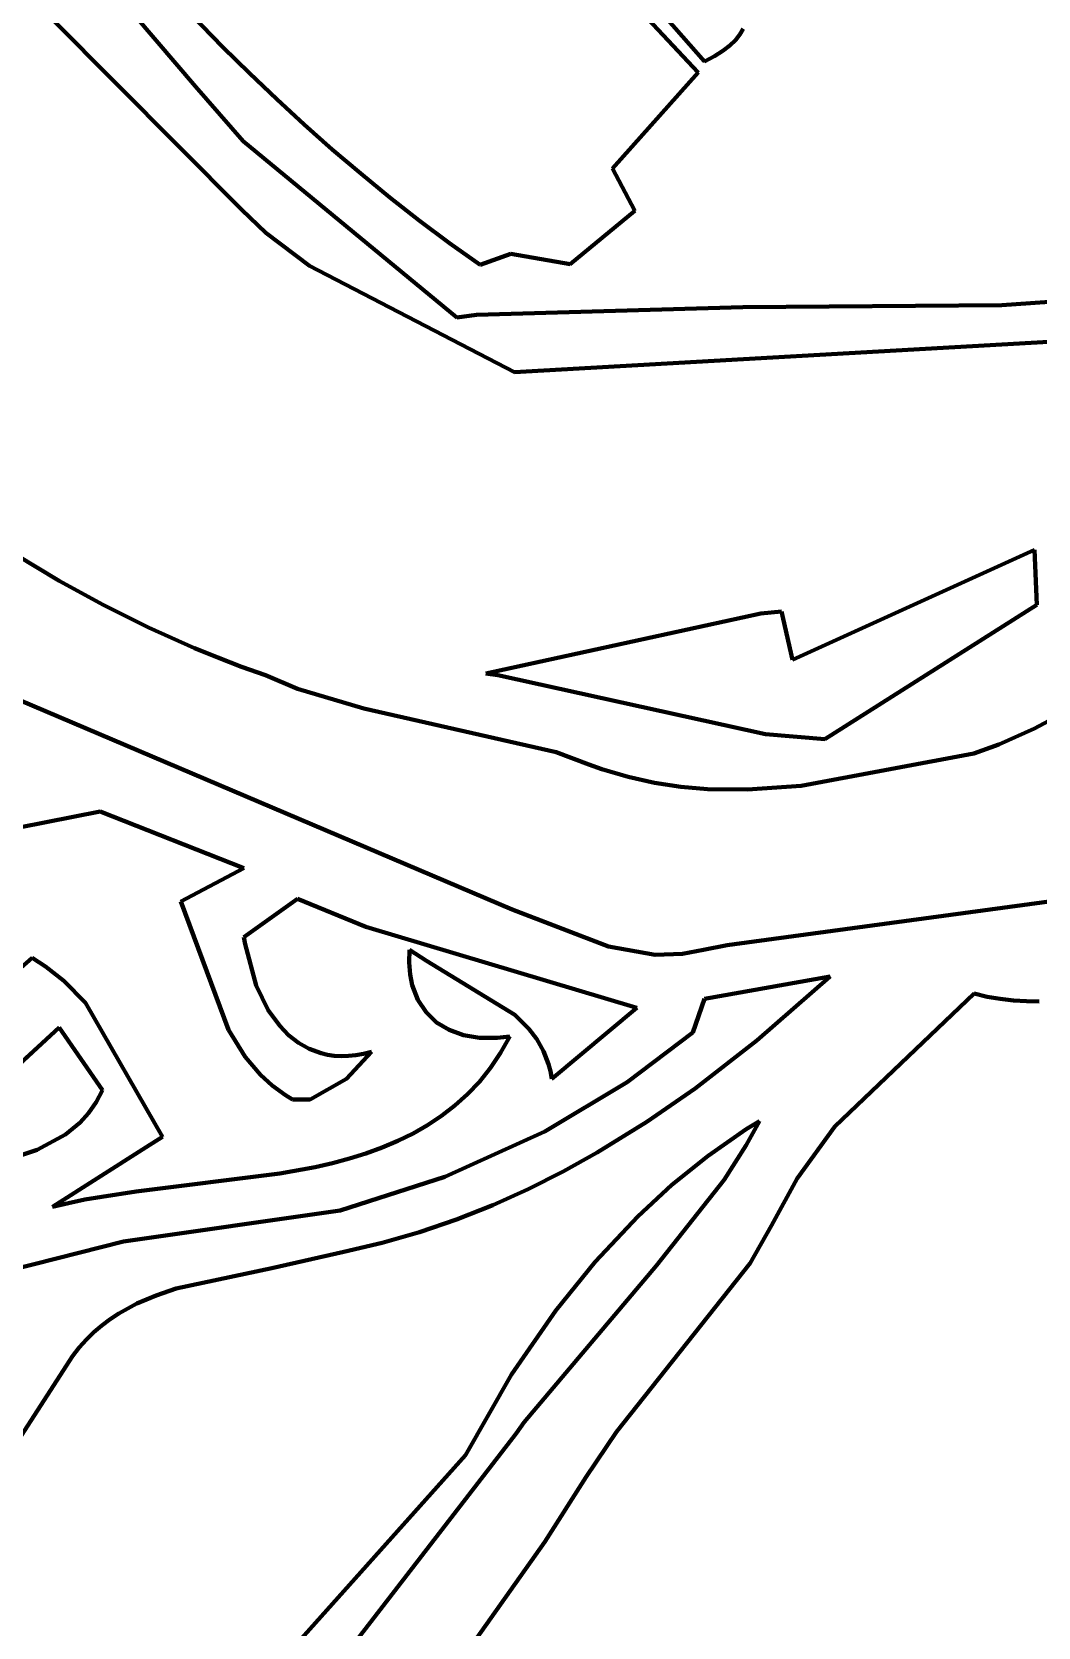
# Model space of a CAD drawing. Header units: millimetres. Extents: x 0 to 14.2, y 0 to 19.5.
# Drawn here: x 3.727 to 4.3, y 3.899 to 4.808 of the extents above; entities that cross this region are included whole.
import ezdxf

# ---------------------------------------------------------------- set-up
doc = ezdxf.new("R2010")
doc.units = ezdxf.units.MM
doc.layers.add('color#010101ff', color=7, linetype='CONTINUOUS', lineweight=100)
doc.layers.add('color#fdfdfdff', color=7, linetype='CONTINUOUS', lineweight=100)

msp = doc.modelspace()

# ---------------------------------------------------------------- linework, layer by layer
at = {"layer": 'color#010101ff'}
for p, q in [((3.81977, 4.77724), (3.59489, 5.03995)), ((3.90254, 5.02713), (4.10978, 4.79155)), ((4.10612, 4.78527), (3.9171, 4.98659)), ((3.80561, 4.83036), (3.83534, 4.79972)), ((3.73809, 4.81567), (3.84607, 4.70694)), ((4.12981, 4.8068), (4.13168, 4.81001)), ((3.83534, 4.79972), (3.85053, 4.78475)), ((4.12009, 4.79746), (4.12406, 4.80051)), ((4.12406, 4.80051), (4.12729, 4.80363)), ((4.12729, 4.80363), (4.12981, 4.8068)), ((4.10978, 4.79155), (4.11535, 4.79447)), ((4.11535, 4.79447), (4.12009, 4.79746)), ((3.85053, 4.78475), (3.86596, 4.77003)), ((4.05725, 4.73051), (4.10612, 4.78527)), ((3.84691, 4.74608), (3.81977, 4.77724)), ((3.86596, 4.77003), (3.88164, 4.75559)), ((3.88164, 4.75559), (3.89759, 4.74143)), ((3.96859, 4.64559), (3.84691, 4.74608)), ((3.89759, 4.74143), (3.91381, 4.72759)), ((3.91381, 4.72759), (3.93034, 4.71406)), ((4.06998, 4.70638), (4.05725, 4.73051)), ((3.93034, 4.71406), (3.94717, 4.70088)), ((3.84607, 4.70694), (3.85983, 4.69394)), ((3.94717, 4.70088), (3.96432, 4.68806)), ((4.03317, 4.67607), (4.06998, 4.70638)), ((3.85983, 4.69394), (3.8847, 4.67507)), ((3.96432, 4.68806), (3.98181, 4.67561)), ((3.98181, 4.67561), (3.99937, 4.68185)), ((3.99937, 4.68185), (4.03317, 4.67607)), ((3.8847, 4.67507), (4.00151, 4.61448)), ((4.38613, 4.66005), (4.27911, 4.65259)), ((3.97977, 4.64714), (3.96859, 4.64559)), ((4.13146, 4.65154), (3.97977, 4.64714)), ((4.27911, 4.65259), (4.13146, 4.65154)), ((4.00151, 4.61448), (4.38865, 4.63648)), ((3.74196, 4.49564), (3.70497, 4.51784)), ((4.29769, 4.51329), (4.15983, 4.45052)), ((4.29904, 4.48198), (4.29769, 4.51329)), ((3.76718, 4.48188), (3.74196, 4.49564)), ((3.79289, 4.46906), (3.76718, 4.48188)), ((4.17831, 4.40531), (4.29904, 4.48198)), ((4.14181, 4.47696), (3.98518, 4.44285)), ((4.15364, 4.47805), (4.14181, 4.47696)), ((4.15983, 4.45052), (4.15364, 4.47805)), ((3.81912, 4.45728), (3.79289, 4.46906)), ((3.64241, 4.4604), (4.00004, 4.3084)), ((3.83246, 4.45182), (3.81912, 4.45728)), ((3.84594, 4.44666), (3.83246, 4.45182)), ((3.85957, 4.4418), (3.84594, 4.44666)), ((3.87784, 4.43405), (3.85957, 4.4418)), ((3.98518, 4.44285), (3.99188, 4.44177)), ((3.99188, 4.44177), (4.14445, 4.40813)), ((3.91565, 4.42275), (3.87784, 4.43405)), ((4.02521, 4.39788), (3.91565, 4.42275)), ((4.31733, 4.42198), (4.29776, 4.41136)), ((4.14445, 4.40813), (4.17831, 4.40531)), ((4.29776, 4.41136), (4.2773, 4.4023)), ((4.2773, 4.4023), (4.26314, 4.3972)), ((4.04387, 4.39099), (4.02521, 4.39788)), ((4.05125, 4.38829), (4.04387, 4.39099)), ((4.26314, 4.3972), (4.16485, 4.37876)), ((4.06613, 4.38381), (4.05125, 4.38829)), ((4.08112, 4.38048), (4.06613, 4.38381)), ((4.09622, 4.37822), (4.08112, 4.38048)), ((4.11139, 4.37694), (4.09622, 4.37822)), ((4.13426, 4.37663), (4.11139, 4.37694)), ((4.16485, 4.37876), (4.13426, 4.37663)), ((3.76544, 4.36416), (3.67315, 4.34585)), ((3.84721, 4.33181), (3.76544, 4.36416)), ((3.81128, 4.31285), (3.84721, 4.33181)), ((3.83855, 4.23967), (3.81128, 4.31285)), ((3.87775, 4.31447), (3.84727, 4.29257)), ((3.91666, 4.29847), (3.87775, 4.31447)), ((4.00004, 4.3084), (4.05501, 4.28725)), ((4.12264, 4.28796), (4.3061, 4.31287)), ((3.84727, 4.29257), (3.84792, 4.28854)), ((4.07112, 4.25229), (3.91666, 4.29847)), ((3.84792, 4.28854), (3.85436, 4.26508)), ((3.94138, 4.27812), (3.94158, 4.28541)), ((3.94158, 4.28541), (3.95128, 4.27907)), ((4.05501, 4.28725), (4.08162, 4.28249)), ((4.08162, 4.28249), (4.09722, 4.28301)), ((4.09722, 4.28301), (4.10915, 4.2854)), ((4.10915, 4.2854), (4.12264, 4.28796)), ((3.65858, 4.22109), (3.7267, 4.28077)), ((3.7267, 4.28077), (3.73434, 4.27593)), ((3.73434, 4.27593), (3.74476, 4.26771)), ((3.94194, 4.27135), (3.94138, 4.27812)), ((3.95128, 4.27907), (4.0016, 4.24838)), ((3.74476, 4.26771), (3.75696, 4.25518)), ((3.85436, 4.26508), (3.86117, 4.25105)), ((3.94322, 4.26512), (3.94194, 4.27135)), ((3.94641, 4.2568), (3.94322, 4.26512)), ((4.18122, 4.27013), (4.1096, 4.25742)), ((4.13959, 4.23361), (4.18122, 4.27013)), ((3.75696, 4.25518), (3.80091, 4.17876)), ((3.95104, 4.24975), (3.94641, 4.2568)), ((4.1096, 4.25742), (4.10313, 4.23826)), ((4.26325, 4.26037), (4.18388, 4.18468)), ((4.27076, 4.25862), (4.26325, 4.26037)), ((4.27823, 4.25732), (4.27076, 4.25862)), ((4.28568, 4.25645), (4.27823, 4.25732)), ((4.29308, 4.256), (4.28568, 4.25645)), ((4.30044, 4.25595), (4.29308, 4.256)), ((3.86117, 4.25105), (3.86769, 4.24194)), ((3.95698, 4.24402), (3.95104, 4.24975)), ((4.0016, 4.24838), (4.00961, 4.24039)), ((4.02272, 4.2119), (4.07112, 4.25229)), ((3.74202, 4.24111), (3.68123, 4.18519)), ((3.76669, 4.20542), (3.74202, 4.24111)), ((3.84807, 4.22431), (3.83855, 4.23967)), ((3.86769, 4.24194), (3.87273, 4.23673)), ((3.87273, 4.23673), (3.87834, 4.23233)), ((3.96413, 4.23966), (3.95698, 4.24402)), ((3.97236, 4.23669), (3.96413, 4.23966)), ((3.98157, 4.23517), (3.97236, 4.23669)), ((3.99877, 4.23597), (3.99164, 4.23514)), ((3.99351, 4.22662), (3.99877, 4.23597)), ((4.00961, 4.24039), (4.01414, 4.23435)), ((4.10313, 4.23826), (4.06568, 4.20996)), ((3.87834, 4.23233), (3.88453, 4.22885)), ((3.88453, 4.22885), (3.89133, 4.22637)), ((3.89133, 4.22637), (3.89496, 4.22555)), ((3.92007, 4.22717), (3.90573, 4.2118)), ((3.91548, 4.22606), (3.92007, 4.22717)), ((3.99164, 4.23514), (3.98157, 4.23517)), ((3.98773, 4.21804), (3.99351, 4.22662)), ((4.01414, 4.23435), (4.0179, 4.22765)), ((4.0179, 4.22765), (4.0208, 4.22019)), ((4.1044, 4.20633), (4.13959, 4.23361)), ((3.85677, 4.21405), (3.84807, 4.22431)), ((3.89496, 4.22555), (3.89875, 4.22502)), ((3.89875, 4.22502), (3.90269, 4.22479)), ((3.90269, 4.22479), (3.90679, 4.22488)), ((3.90679, 4.22488), (3.91105, 4.2253)), ((3.91105, 4.2253), (3.91548, 4.22606)), ((3.98145, 4.2102), (3.98773, 4.21804)), ((4.0208, 4.22019), (4.02189, 4.21616)), ((3.86345, 4.20794), (3.85677, 4.21405)), ((3.90573, 4.2118), (3.88498, 4.20004)), ((3.97471, 4.20306), (3.98145, 4.2102)), ((4.06568, 4.20996), (4.01875, 4.18176)), ((4.02189, 4.21616), (4.02272, 4.2119)), ((3.76311, 4.19845), (3.76669, 4.20542)), ((3.87092, 4.20253), (3.86345, 4.20794)), ((3.87498, 4.2001), (3.87092, 4.20253)), ((3.88498, 4.20004), (3.87498, 4.2001)), ((3.96753, 4.19658), (3.97471, 4.20306)), ((4.07693, 4.18732), (4.1044, 4.20633)), ((3.75393, 4.18693), (3.75883, 4.19231)), ((3.75883, 4.19231), (3.76311, 4.19845)), ((3.95196, 4.18544), (3.95994, 4.19072)), ((3.95994, 4.19072), (3.96753, 4.19658)), ((3.74558, 4.18009), (3.75393, 4.18693)), ((3.94364, 4.18071), (3.95196, 4.18544)), ((4.01875, 4.18176), (3.96171, 4.15591)), ((4.04854, 4.16978), (4.07693, 4.18732)), ((4.13348, 4.18308), (4.11177, 4.16797)), ((4.13347, 4.174), (4.14096, 4.18775)), ((4.14096, 4.18775), (4.13348, 4.18308)), ((4.18388, 4.18468), (4.16255, 4.15505)), ((3.72958, 4.17136), (3.74558, 4.18009)), ((3.79158, 4.17281), (3.73831, 4.13887)), ((3.80091, 4.17876), (3.79158, 4.17281)), ((3.91683, 4.16938), (3.92604, 4.17272)), ((3.92604, 4.17272), (3.93499, 4.17648)), ((3.93499, 4.17648), (3.94364, 4.18071)), ((4.12098, 4.15429), (4.13347, 4.174)), ((3.67637, 4.15395), (3.72958, 4.17136)), ((3.88789, 4.16157), (3.89773, 4.16385)), ((3.89773, 4.16385), (3.90739, 4.16644)), ((3.90739, 4.16644), (3.91683, 4.16938)), ((4.0291, 4.15901), (4.04854, 4.16978)), ((4.11177, 4.16797), (4.09116, 4.15135)), ((3.78597, 4.14757), (3.8678, 4.1578)), ((3.8678, 4.1578), (3.88789, 4.16157)), ((3.96171, 4.15591), (3.9021, 4.1369)), ((4.00927, 4.14903), (4.0291, 4.15901)), ((4.08243, 4.10548), (4.12098, 4.15429)), ((4.16255, 4.15505), (4.14795, 4.12818)), ((3.75674, 4.14299), (3.7663, 4.14469)), ((3.7663, 4.14469), (3.78597, 4.14757)), ((3.98904, 4.13992), (4.00927, 4.14903)), ((4.09116, 4.15135), (4.07165, 4.13337)), ((3.73831, 4.13887), (3.7474, 4.14106)), ((3.7474, 4.14106), (3.75674, 4.14299)), ((3.9021, 4.1369), (3.77865, 4.11915)), ((3.96841, 4.13174), (3.98904, 4.13992)), ((3.94739, 4.12454), (3.96841, 4.13174)), ((4.07165, 4.13337), (4.04734, 4.10753)), ((4.14795, 4.12818), (4.13572, 4.10682)), ((3.77865, 4.11915), (3.71514, 4.103)), ((3.90417, 4.11333), (3.92597, 4.11838)), ((3.92597, 4.11838), (3.94739, 4.12454)), ((3.86313, 4.10403), (3.90417, 4.11333)), ((3.80866, 4.09229), (3.86313, 4.10403)), ((4.00686, 4.01612), (4.08243, 4.10548)), ((4.04734, 4.10753), (4.02497, 4.07989)), ((4.13572, 4.10682), (4.05947, 4.01062)), ((3.79723, 4.08841), (3.80866, 4.09229)), ((3.77595, 4.07808), (3.78629, 4.08373)), ((3.78629, 4.08373), (3.79723, 4.08841)), ((3.76634, 4.07131), (3.77105, 4.07485)), ((3.77105, 4.07485), (3.77595, 4.07808)), ((4.02497, 4.07989), (3.99974, 4.04332)), ((3.75351, 4.05871), (3.75755, 4.06326)), ((3.75755, 4.06326), (3.76183, 4.06746)), ((3.76183, 4.06746), (3.76634, 4.07131)), ((3.74618, 4.04844), (3.74971, 4.05377)), ((3.74971, 4.05377), (3.75351, 4.05871)), ((3.69957, 3.97633), (3.74618, 4.04844)), ((3.99974, 4.04332), (3.97344, 3.99739)), ((3.89382, 3.86904), (4.0024, 4.00972)), ((4.0024, 4.00972), (4.00686, 4.01612)), ((4.05947, 4.01062), (4.04236, 3.98511)), ((3.97344, 3.99739), (3.7315, 3.72697)), ((4.04236, 3.98511), (4.01874, 3.94794)), ((4.01874, 3.94794), (3.96782, 3.87624))]:
    msp.add_line(p, q, dxfattribs=at)
at = {"layer": 'color#fdfdfdff'}
for p, q in [((3.59489, 5.03995), (3.81977, 4.77724)), ((4.10978, 4.79155), (3.90254, 5.02713)), ((3.9171, 4.98659), (4.10612, 4.78527)), ((3.83534, 4.79972), (3.80561, 4.83036)), ((3.84607, 4.70694), (3.73809, 4.81567)), ((4.13168, 4.81001), (4.12981, 4.8068)), ((3.85053, 4.78475), (3.83534, 4.79972)), ((4.12406, 4.80051), (4.12009, 4.79746)), ((4.12729, 4.80363), (4.12406, 4.80051)), ((4.12981, 4.8068), (4.12729, 4.80363)), ((4.11535, 4.79447), (4.10978, 4.79155)), ((4.12009, 4.79746), (4.11535, 4.79447)), ((3.86596, 4.77003), (3.85053, 4.78475)), ((4.10612, 4.78527), (4.05725, 4.73051)), ((3.81977, 4.77724), (3.84691, 4.74608)), ((3.88164, 4.75559), (3.86596, 4.77003)), ((3.89759, 4.74143), (3.88164, 4.75559)), ((3.84691, 4.74608), (3.96859, 4.64559)), ((3.91381, 4.72759), (3.89759, 4.74143)), ((3.93034, 4.71406), (3.91381, 4.72759)), ((4.05725, 4.73051), (4.06998, 4.70638)), ((3.94717, 4.70088), (3.93034, 4.71406)), ((3.85983, 4.69394), (3.84607, 4.70694)), ((3.96432, 4.68806), (3.94717, 4.70088)), ((4.06998, 4.70638), (4.03317, 4.67607)), ((3.8847, 4.67507), (3.85983, 4.69394)), ((3.98181, 4.67561), (3.96432, 4.68806)), ((3.99937, 4.68185), (3.98181, 4.67561)), ((4.03317, 4.67607), (3.99937, 4.68185)), ((4.00151, 4.61448), (3.8847, 4.67507)), ((4.27911, 4.65259), (4.38613, 4.66005)), ((3.96859, 4.64559), (3.97977, 4.64714)), ((3.97977, 4.64714), (4.13146, 4.65154)), ((4.13146, 4.65154), (4.27911, 4.65259)), ((4.38865, 4.63648), (4.00151, 4.61448)), ((3.70497, 4.51784), (3.74196, 4.49564)), ((4.15983, 4.45052), (4.29769, 4.51329)), ((4.29769, 4.51329), (4.29904, 4.48198)), ((3.74196, 4.49564), (3.76718, 4.48188)), ((3.76718, 4.48188), (3.79289, 4.46906)), ((4.29904, 4.48198), (4.17831, 4.40531)), ((3.98518, 4.44285), (4.14181, 4.47696)), ((4.14181, 4.47696), (4.15364, 4.47805)), ((4.15364, 4.47805), (4.15983, 4.45052)), ((3.79289, 4.46906), (3.81912, 4.45728)), ((4.00004, 4.3084), (3.64241, 4.4604)), ((3.81912, 4.45728), (3.83246, 4.45182)), ((3.83246, 4.45182), (3.84594, 4.44666)), ((3.84594, 4.44666), (3.85957, 4.4418)), ((3.85957, 4.4418), (3.87784, 4.43405)), ((3.99188, 4.44177), (3.98518, 4.44285)), ((4.14445, 4.40813), (3.99188, 4.44177)), ((3.87784, 4.43405), (3.91565, 4.42275)), ((3.91565, 4.42275), (4.02521, 4.39788)), ((4.29776, 4.41136), (4.31733, 4.42198)), ((4.17831, 4.40531), (4.14445, 4.40813)), ((4.2773, 4.4023), (4.29776, 4.41136)), ((4.26314, 4.3972), (4.2773, 4.4023)), ((4.02521, 4.39788), (4.04387, 4.39099)), ((4.04387, 4.39099), (4.05125, 4.38829)), ((4.16485, 4.37876), (4.26314, 4.3972)), ((4.05125, 4.38829), (4.06613, 4.38381)), ((4.06613, 4.38381), (4.08112, 4.38048)), ((4.08112, 4.38048), (4.09622, 4.37822)), ((4.09622, 4.37822), (4.11139, 4.37694)), ((4.11139, 4.37694), (4.13426, 4.37663)), ((4.13426, 4.37663), (4.16485, 4.37876)), ((3.67315, 4.34585), (3.76544, 4.36416)), ((3.76544, 4.36416), (3.84721, 4.33181)), ((3.84721, 4.33181), (3.81128, 4.31285)), ((3.81128, 4.31285), (3.83855, 4.23967)), ((3.84727, 4.29257), (3.87775, 4.31447)), ((3.87775, 4.31447), (3.91666, 4.29847)), ((4.05501, 4.28725), (4.00004, 4.3084)), ((4.3061, 4.31287), (4.12264, 4.28796)), ((3.84792, 4.28854), (3.84727, 4.29257)), ((3.91666, 4.29847), (4.07112, 4.25229)), ((3.85436, 4.26508), (3.84792, 4.28854)), ((3.94158, 4.28541), (3.94138, 4.27812)), ((3.95128, 4.27907), (3.94158, 4.28541)), ((4.08162, 4.28249), (4.05501, 4.28725)), ((4.09722, 4.28301), (4.08162, 4.28249)), ((4.10915, 4.2854), (4.09722, 4.28301)), ((4.12264, 4.28796), (4.10915, 4.2854)), ((3.7267, 4.28077), (3.65858, 4.22109)), ((3.73434, 4.27593), (3.7267, 4.28077)), ((3.74476, 4.26771), (3.73434, 4.27593)), ((3.94138, 4.27812), (3.94194, 4.27135)), ((4.0016, 4.24838), (3.95128, 4.27907)), ((3.75696, 4.25518), (3.74476, 4.26771)), ((3.86117, 4.25105), (3.85436, 4.26508)), ((3.94194, 4.27135), (3.94322, 4.26512)), ((3.94322, 4.26512), (3.94641, 4.2568)), ((4.1096, 4.25742), (4.18122, 4.27013)), ((4.18122, 4.27013), (4.13959, 4.23361)), ((3.80091, 4.17876), (3.75696, 4.25518)), ((3.94641, 4.2568), (3.95104, 4.24975)), ((4.10313, 4.23826), (4.1096, 4.25742)), ((4.18388, 4.18468), (4.26325, 4.26037)), ((4.26325, 4.26037), (4.27076, 4.25862)), ((4.27076, 4.25862), (4.27823, 4.25732)), ((4.27823, 4.25732), (4.28568, 4.25645)), ((4.28568, 4.25645), (4.29308, 4.256)), ((4.29308, 4.256), (4.30044, 4.25595)), ((3.86769, 4.24194), (3.86117, 4.25105)), ((3.95104, 4.24975), (3.95698, 4.24402)), ((4.00961, 4.24039), (4.0016, 4.24838)), ((4.07112, 4.25229), (4.02272, 4.2119)), ((3.68123, 4.18519), (3.74202, 4.24111)), ((3.74202, 4.24111), (3.76669, 4.20542)), ((3.83855, 4.23967), (3.84807, 4.22431)), ((3.87273, 4.23673), (3.86769, 4.24194)), ((3.87834, 4.23233), (3.87273, 4.23673)), ((3.95698, 4.24402), (3.96413, 4.23966)), ((3.96413, 4.23966), (3.97236, 4.23669)), ((3.97236, 4.23669), (3.98157, 4.23517)), ((3.99164, 4.23514), (3.99877, 4.23597)), ((3.99877, 4.23597), (3.99351, 4.22662)), ((4.01414, 4.23435), (4.00961, 4.24039)), ((4.06568, 4.20996), (4.10313, 4.23826)), ((3.88453, 4.22885), (3.87834, 4.23233)), ((3.89133, 4.22637), (3.88453, 4.22885)), ((3.89496, 4.22555), (3.89133, 4.22637)), ((3.90573, 4.2118), (3.92007, 4.22717)), ((3.92007, 4.22717), (3.91548, 4.22606)), ((3.98157, 4.23517), (3.99164, 4.23514)), ((3.99351, 4.22662), (3.98773, 4.21804)), ((4.0179, 4.22765), (4.01414, 4.23435)), ((4.0208, 4.22019), (4.0179, 4.22765)), ((4.13959, 4.23361), (4.1044, 4.20633)), ((3.84807, 4.22431), (3.85677, 4.21405)), ((3.89875, 4.22502), (3.89496, 4.22555)), ((3.90269, 4.22479), (3.89875, 4.22502)), ((3.90679, 4.22488), (3.90269, 4.22479)), ((3.91105, 4.2253), (3.90679, 4.22488)), ((3.91548, 4.22606), (3.91105, 4.2253)), ((3.98773, 4.21804), (3.98145, 4.2102)), ((4.02189, 4.21616), (4.0208, 4.22019)), ((3.85677, 4.21405), (3.86345, 4.20794)), ((3.88498, 4.20004), (3.90573, 4.2118)), ((3.98145, 4.2102), (3.97471, 4.20306)), ((4.01875, 4.18176), (4.06568, 4.20996)), ((4.02272, 4.2119), (4.02189, 4.21616)), ((3.76669, 4.20542), (3.76311, 4.19845)), ((3.86345, 4.20794), (3.87092, 4.20253)), ((3.87092, 4.20253), (3.87498, 4.2001)), ((3.87498, 4.2001), (3.88498, 4.20004)), ((3.97471, 4.20306), (3.96753, 4.19658)), ((4.1044, 4.20633), (4.07693, 4.18732)), ((3.75883, 4.19231), (3.75393, 4.18693)), ((3.76311, 4.19845), (3.75883, 4.19231)), ((3.95994, 4.19072), (3.95196, 4.18544)), ((3.96753, 4.19658), (3.95994, 4.19072)), ((3.75393, 4.18693), (3.74558, 4.18009)), ((3.95196, 4.18544), (3.94364, 4.18071)), ((3.96171, 4.15591), (4.01875, 4.18176)), ((4.07693, 4.18732), (4.04854, 4.16978)), ((4.11177, 4.16797), (4.13348, 4.18308)), ((4.14096, 4.18775), (4.13347, 4.174)), ((4.13348, 4.18308), (4.14096, 4.18775)), ((4.16255, 4.15505), (4.18388, 4.18468)), ((3.74558, 4.18009), (3.72958, 4.17136)), ((3.73831, 4.13887), (3.79158, 4.17281)), ((3.79158, 4.17281), (3.80091, 4.17876)), ((3.92604, 4.17272), (3.91683, 4.16938)), ((3.93499, 4.17648), (3.92604, 4.17272)), ((3.94364, 4.18071), (3.93499, 4.17648)), ((4.13347, 4.174), (4.12098, 4.15429)), ((3.72958, 4.17136), (3.67637, 4.15395)), ((3.89773, 4.16385), (3.88789, 4.16157)), ((3.90739, 4.16644), (3.89773, 4.16385)), ((3.91683, 4.16938), (3.90739, 4.16644)), ((4.04854, 4.16978), (4.0291, 4.15901)), ((4.09116, 4.15135), (4.11177, 4.16797)), ((3.8678, 4.1578), (3.78597, 4.14757)), ((3.88789, 4.16157), (3.8678, 4.1578)), ((3.9021, 4.1369), (3.96171, 4.15591)), ((4.0291, 4.15901), (4.00927, 4.14903)), ((4.12098, 4.15429), (4.08243, 4.10548)), ((4.14795, 4.12818), (4.16255, 4.15505)), ((3.7663, 4.14469), (3.75674, 4.14299)), ((3.78597, 4.14757), (3.7663, 4.14469)), ((4.00927, 4.14903), (3.98904, 4.13992)), ((4.07165, 4.13337), (4.09116, 4.15135)), ((3.7474, 4.14106), (3.73831, 4.13887)), ((3.75674, 4.14299), (3.7474, 4.14106)), ((3.77865, 4.11915), (3.9021, 4.1369)), ((3.98904, 4.13992), (3.96841, 4.13174)), ((3.96841, 4.13174), (3.94739, 4.12454)), ((4.04734, 4.10753), (4.07165, 4.13337)), ((4.13572, 4.10682), (4.14795, 4.12818)), ((3.71514, 4.103), (3.77865, 4.11915)), ((3.92597, 4.11838), (3.90417, 4.11333)), ((3.94739, 4.12454), (3.92597, 4.11838)), ((3.90417, 4.11333), (3.86313, 4.10403)), ((3.86313, 4.10403), (3.80866, 4.09229)), ((4.08243, 4.10548), (4.00686, 4.01612)), ((4.02497, 4.07989), (4.04734, 4.10753)), ((4.05947, 4.01062), (4.13572, 4.10682)), ((3.80866, 4.09229), (3.79723, 4.08841)), ((3.78629, 4.08373), (3.77595, 4.07808)), ((3.79723, 4.08841), (3.78629, 4.08373)), ((3.77105, 4.07485), (3.76634, 4.07131)), ((3.77595, 4.07808), (3.77105, 4.07485)), ((3.99974, 4.04332), (4.02497, 4.07989)), ((3.75755, 4.06326), (3.75351, 4.05871)), ((3.76183, 4.06746), (3.75755, 4.06326)), ((3.76634, 4.07131), (3.76183, 4.06746)), ((3.74971, 4.05377), (3.74618, 4.04844)), ((3.75351, 4.05871), (3.74971, 4.05377)), ((3.74618, 4.04844), (3.69957, 3.97633)), ((3.97344, 3.99739), (3.99974, 4.04332)), ((4.0024, 4.00972), (3.89382, 3.86904)), ((4.00686, 4.01612), (4.0024, 4.00972)), ((4.04236, 3.98511), (4.05947, 4.01062)), ((3.7315, 3.72697), (3.97344, 3.99739)), ((4.01874, 3.94794), (4.04236, 3.98511)), ((3.96782, 3.87624), (4.01874, 3.94794))]:
    msp.add_line(p, q, dxfattribs=at)

doc.saveas('drawing.dxf')
